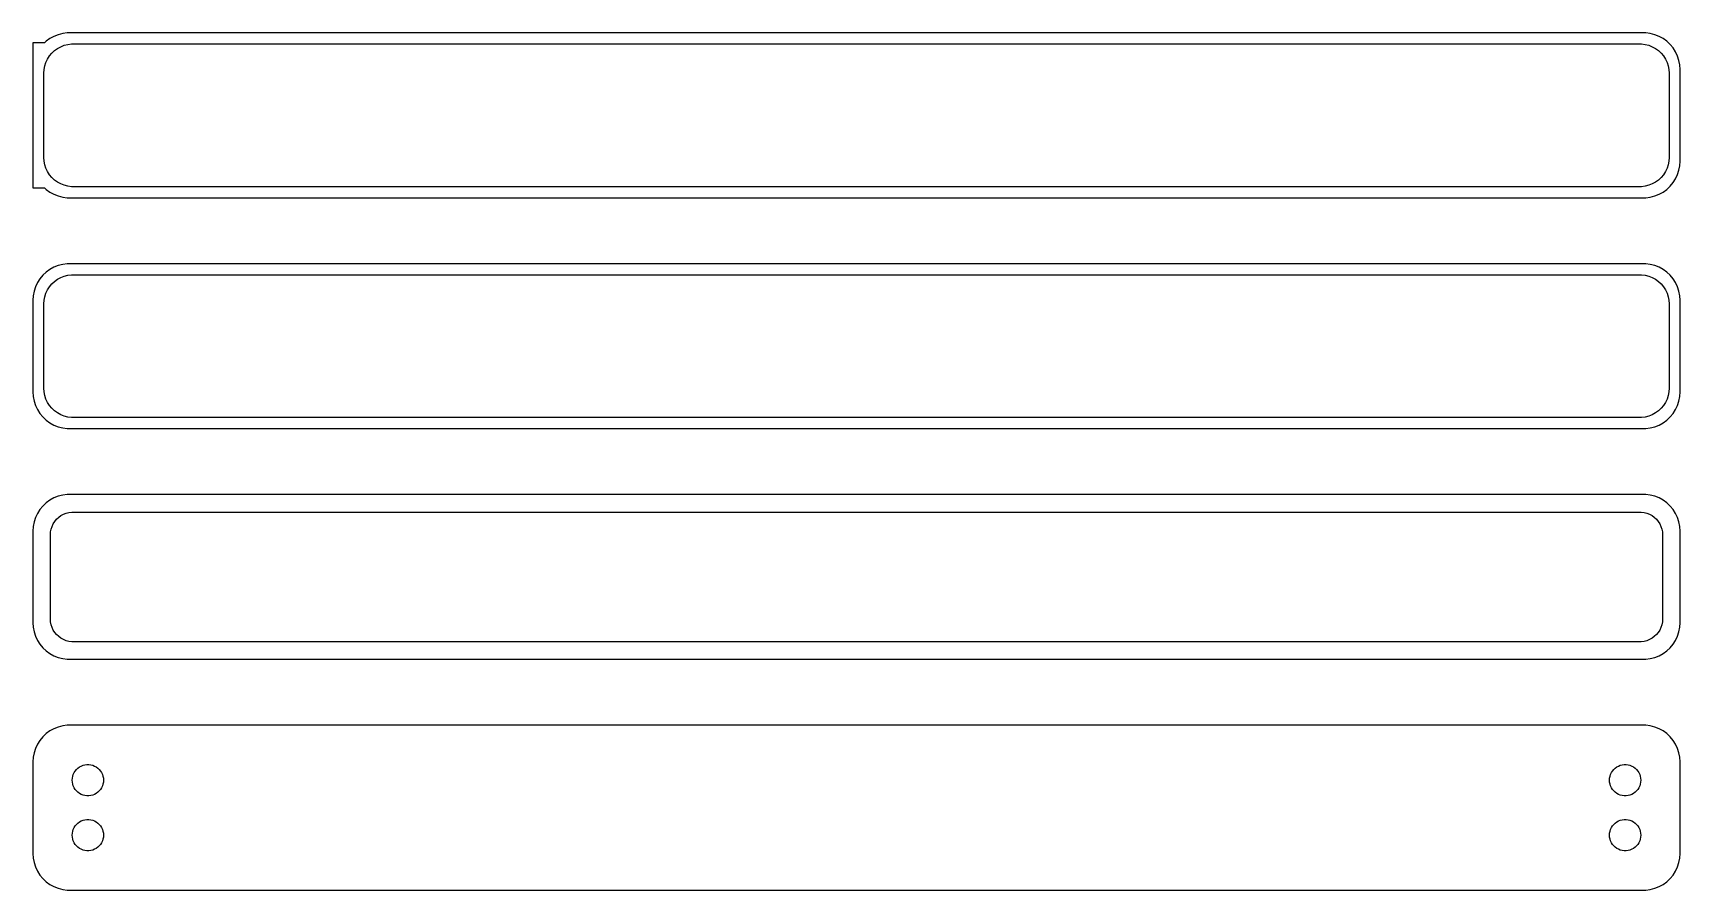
# Model space of a CAD drawing. Header units: metres. Extents: x -112 to 112, y 115 to 232.
import ezdxf

# ---------------------------------------------------------------- set-up
doc = ezdxf.new("R2010")
doc.units = ezdxf.units.M

msp = doc.modelspace()

# ---------------------------------------------------------------- linework, layer by layer
for p, q in [((-110.9, 230.403), (-112.5, 230.403)), ((-112.5, 230.403), (-112.5, 210.597)), ((-110.687, 230.603), (-110.9, 230.403)), ((-110.179, 230.972), (-110.687, 230.603)), ((-109.629, 231.274), (-110.179, 230.972)), ((-109.045, 231.505), (-109.629, 231.274)), ((-109.55, 229.332), (-109.143, 229.627)), ((-109.143, 229.627), (-108.703, 229.869)), ((-108.437, 231.661), (-109.045, 231.505)), ((-108.703, 229.869), (-108.236, 230.054)), ((-107.814, 231.74), (-108.437, 231.661)), ((-108.236, 230.054), (-107.75, 230.179)), ((107.814, 231.74), (-107.814, 231.74)), ((-107.75, 230.179), (-107.251, 230.242)), ((-107.251, 230.242), (107.251, 230.242)), ((107.251, 230.242), (107.75, 230.179)), ((107.75, 230.179), (108.236, 230.054)), ((108.437, 231.661), (107.814, 231.74)), ((108.236, 230.054), (108.703, 229.869)), ((109.045, 231.505), (108.437, 231.661)), ((108.703, 229.869), (109.143, 229.627)), ((109.629, 231.274), (109.045, 231.505)), ((109.143, 229.627), (109.55, 229.332)), ((110.179, 230.972), (109.629, 231.274)), ((110.687, 230.603), (110.179, 230.972)), ((111.145, 230.173), (110.687, 230.603)), ((111.545, 229.689), (111.145, 230.173)), ((111.882, 229.159), (111.545, 229.689)), ((-110.874, 227.245), (-110.719, 227.722)), ((-110.719, 227.722), (-110.505, 228.177)), ((-110.505, 228.177), (-110.236, 228.601)), ((-110.236, 228.601), (-109.916, 228.988)), ((-109.916, 228.988), (-109.55, 229.332)), ((109.55, 229.332), (109.916, 228.988)), ((109.916, 228.988), (110.236, 228.601)), ((110.236, 228.601), (110.505, 228.177)), ((110.505, 228.177), (110.719, 227.722)), ((110.719, 227.722), (110.874, 227.245)), ((112.149, 228.591), (111.882, 229.159)), ((112.343, 227.993), (112.149, 228.591)), ((112.461, 227.377), (112.343, 227.993)), ((112.5, 226.75), (112.461, 227.377)), ((-111, 226.25), (-110.968, 226.751)), ((-111, 214.75), (-111, 226.25)), ((-110.968, 226.751), (-110.874, 227.245)), ((110.874, 227.245), (110.968, 226.751)), ((110.968, 226.751), (111, 226.25)), ((111, 226.25), (111, 214.75)), ((112.5, 214.25), (112.5, 226.75)), ((-110.968, 214.249), (-111, 214.75)), ((-110.874, 213.755), (-110.968, 214.249)), ((-110.719, 213.278), (-110.874, 213.755)), ((110.874, 213.755), (110.719, 213.278)), ((110.968, 214.249), (110.874, 213.755)), ((111, 214.75), (110.968, 214.249)), ((112.461, 213.623), (112.5, 214.25)), ((-110.505, 212.823), (-110.719, 213.278)), ((-110.236, 212.399), (-110.505, 212.823)), ((-109.916, 212.012), (-110.236, 212.399)), ((-109.55, 211.668), (-109.916, 212.012)), ((-109.143, 211.373), (-109.55, 211.668)), ((109.55, 211.668), (109.143, 211.373)), ((109.916, 212.012), (109.55, 211.668)), ((110.236, 212.399), (109.916, 212.012)), ((110.505, 212.823), (110.236, 212.399)), ((110.719, 213.278), (110.505, 212.823)), ((111.545, 211.311), (111.882, 211.841)), ((111.882, 211.841), (112.149, 212.409)), ((112.149, 212.409), (112.343, 213.007)), ((112.343, 213.007), (112.461, 213.623)), ((-112.5, 210.597), (-110.9, 210.597)), ((-110.9, 210.597), (-110.687, 210.397)), ((-110.687, 210.397), (-110.179, 210.028)), ((-110.179, 210.028), (-109.629, 209.726)), ((-109.629, 209.726), (-109.045, 209.495)), ((-108.703, 211.131), (-109.143, 211.373)), ((-109.045, 209.495), (-108.437, 209.339)), ((-108.236, 210.946), (-108.703, 211.131)), ((-108.437, 209.339), (-107.814, 209.26)), ((-107.75, 210.821), (-108.236, 210.946)), ((-107.814, 209.26), (107.814, 209.26)), ((-107.251, 210.758), (-107.75, 210.821)), ((107.251, 210.758), (-107.251, 210.758)), ((107.75, 210.821), (107.251, 210.758)), ((108.236, 210.946), (107.75, 210.821)), ((107.814, 209.26), (108.437, 209.339)), ((108.703, 211.131), (108.236, 210.946)), ((108.437, 209.339), (109.045, 209.495)), ((109.143, 211.373), (108.703, 211.131)), ((109.045, 209.495), (109.629, 209.726)), ((109.629, 209.726), (110.179, 210.028)), ((110.179, 210.028), (110.687, 210.397)), ((110.687, 210.397), (111.145, 210.827)), ((111.145, 210.827), (111.545, 211.311)), ((-111.545, 198.189), (-111.882, 197.659)), ((-111.145, 198.673), (-111.545, 198.189)), ((-110.687, 199.103), (-111.145, 198.673)), ((-110.179, 199.472), (-110.687, 199.103)), ((-109.629, 199.774), (-110.179, 199.472)), ((-109.045, 200.005), (-109.629, 199.774)), ((-109.55, 197.832), (-109.143, 198.127)), ((-109.143, 198.127), (-108.703, 198.369)), ((-108.437, 200.161), (-109.045, 200.005)), ((-108.703, 198.369), (-108.236, 198.554)), ((-107.814, 200.24), (-108.437, 200.161)), ((-108.236, 198.554), (-107.75, 198.679)), ((107.814, 200.24), (-107.814, 200.24)), ((-107.75, 198.679), (-107.251, 198.742)), ((-107.251, 198.742), (107.251, 198.742)), ((107.251, 198.742), (107.75, 198.679)), ((107.75, 198.679), (108.236, 198.554)), ((108.437, 200.161), (107.814, 200.24)), ((108.236, 198.554), (108.703, 198.369)), ((109.045, 200.005), (108.437, 200.161)), ((108.703, 198.369), (109.143, 198.127)), ((109.629, 199.774), (109.045, 200.005)), ((109.143, 198.127), (109.55, 197.832)), ((110.179, 199.472), (109.629, 199.774)), ((110.687, 199.103), (110.179, 199.472)), ((111.145, 198.673), (110.687, 199.103)), ((111.545, 198.189), (111.145, 198.673)), ((111.882, 197.659), (111.545, 198.189)), ((-112.461, 195.877), (-112.5, 195.25)), ((-112.343, 196.493), (-112.461, 195.877)), ((-112.149, 197.091), (-112.343, 196.493)), ((-111.882, 197.659), (-112.149, 197.091)), ((-110.874, 195.745), (-110.719, 196.222)), ((-110.719, 196.222), (-110.505, 196.677)), ((-110.505, 196.677), (-110.236, 197.101)), ((-110.236, 197.101), (-109.916, 197.488)), ((-109.916, 197.488), (-109.55, 197.832)), ((109.55, 197.832), (109.916, 197.488)), ((109.916, 197.488), (110.236, 197.101)), ((110.236, 197.101), (110.505, 196.677)), ((110.505, 196.677), (110.719, 196.222)), ((110.719, 196.222), (110.874, 195.745)), ((112.149, 197.091), (111.882, 197.659)), ((112.343, 196.493), (112.149, 197.091)), ((112.461, 195.877), (112.343, 196.493)), ((112.5, 195.25), (112.461, 195.877)), ((-112.5, 195.25), (-112.5, 182.75)), ((-111, 194.75), (-110.968, 195.251)), ((-111, 183.25), (-111, 194.75)), ((-110.968, 195.251), (-110.874, 195.745)), ((110.874, 195.745), (110.968, 195.251)), ((110.968, 195.251), (111, 194.75)), ((111, 194.75), (111, 183.25)), ((112.5, 182.75), (112.5, 195.25)), ((-112.5, 182.75), (-112.461, 182.123)), ((-110.968, 182.749), (-111, 183.25)), ((-110.874, 182.255), (-110.968, 182.749)), ((-110.719, 181.778), (-110.874, 182.255)), ((110.874, 182.255), (110.719, 181.778)), ((110.968, 182.749), (110.874, 182.255)), ((111, 183.25), (110.968, 182.749)), ((112.461, 182.123), (112.5, 182.75)), ((-112.461, 182.123), (-112.343, 181.507)), ((-112.343, 181.507), (-112.149, 180.909)), ((-112.149, 180.909), (-111.882, 180.341)), ((-111.882, 180.341), (-111.545, 179.811)), ((-110.505, 181.323), (-110.719, 181.778)), ((-110.236, 180.899), (-110.505, 181.323)), ((-109.916, 180.512), (-110.236, 180.899)), ((-109.55, 180.168), (-109.916, 180.512)), ((-109.143, 179.873), (-109.55, 180.168)), ((109.55, 180.168), (109.143, 179.873)), ((109.916, 180.512), (109.55, 180.168)), ((110.236, 180.899), (109.916, 180.512)), ((110.505, 181.323), (110.236, 180.899)), ((110.719, 181.778), (110.505, 181.323)), ((111.545, 179.811), (111.882, 180.341)), ((111.882, 180.341), (112.149, 180.909)), ((112.149, 180.909), (112.343, 181.507)), ((112.343, 181.507), (112.461, 182.123)), ((-111.545, 179.811), (-111.145, 179.327)), ((-111.145, 179.327), (-110.687, 178.897)), ((-110.687, 178.897), (-110.179, 178.528)), ((-110.179, 178.528), (-109.629, 178.226)), ((-109.629, 178.226), (-109.045, 177.995)), ((-108.703, 179.631), (-109.143, 179.873)), ((-109.045, 177.995), (-108.437, 177.839)), ((-108.236, 179.446), (-108.703, 179.631)), ((-108.437, 177.839), (-107.814, 177.76)), ((-107.75, 179.321), (-108.236, 179.446)), ((-107.814, 177.76), (107.814, 177.76)), ((-107.251, 179.258), (-107.75, 179.321)), ((107.251, 179.258), (-107.251, 179.258)), ((107.75, 179.321), (107.251, 179.258)), ((108.236, 179.446), (107.75, 179.321)), ((107.814, 177.76), (108.437, 177.839)), ((108.703, 179.631), (108.236, 179.446)), ((108.437, 177.839), (109.045, 177.995)), ((109.143, 179.873), (108.703, 179.631)), ((109.045, 177.995), (109.629, 178.226)), ((109.629, 178.226), (110.179, 178.528)), ((110.179, 178.528), (110.687, 178.897)), ((110.687, 178.897), (111.145, 179.327)), ((111.145, 179.327), (111.545, 179.811)), ((-111.545, 166.689), (-111.882, 166.159)), ((-111.145, 167.173), (-111.545, 166.689)), ((-110.687, 167.603), (-111.145, 167.173)), ((-110.179, 167.972), (-110.687, 167.603)), ((-109.629, 168.274), (-110.179, 167.972)), ((-109.045, 168.505), (-109.629, 168.274)), ((-108.437, 168.661), (-109.045, 168.505)), ((-107.814, 168.74), (-108.437, 168.661)), ((107.814, 168.74), (-107.814, 168.74)), ((108.437, 168.661), (107.814, 168.74)), ((109.045, 168.505), (108.437, 168.661)), ((109.629, 168.274), (109.045, 168.505)), ((110.179, 167.972), (109.629, 168.274)), ((110.687, 167.603), (110.179, 167.972)), ((111.145, 167.173), (110.687, 167.603)), ((111.545, 166.689), (111.145, 167.173)), ((111.882, 166.159), (111.545, 166.689)), ((-112.461, 164.377), (-112.5, 163.75)), ((-112.343, 164.993), (-112.461, 164.377)), ((-112.149, 165.591), (-112.343, 164.993)), ((-111.882, 166.159), (-112.149, 165.591)), ((-110.015, 164.024), (-109.894, 164.396)), ((-109.894, 164.396), (-109.728, 164.75)), ((-109.728, 164.75), (-109.518, 165.08)), ((-109.518, 165.08), (-109.269, 165.381)), ((-109.269, 165.381), (-108.984, 165.649)), ((-108.984, 165.649), (-108.668, 165.878)), ((-108.668, 165.878), (-108.325, 166.067)), ((-108.325, 166.067), (-107.962, 166.211)), ((-107.962, 166.211), (-107.583, 166.308)), ((-107.583, 166.308), (-107.195, 166.357)), ((-107.195, 166.357), (107.195, 166.357)), ((107.195, 166.357), (107.583, 166.308)), ((107.583, 166.308), (107.962, 166.211)), ((107.962, 166.211), (108.325, 166.067)), ((108.325, 166.067), (108.668, 165.878)), ((108.668, 165.878), (108.984, 165.649)), ((108.984, 165.649), (109.269, 165.381)), ((109.269, 165.381), (109.518, 165.08)), ((109.518, 165.08), (109.728, 164.75)), ((109.728, 164.75), (109.894, 164.396)), ((109.894, 164.396), (110.015, 164.024)), ((112.149, 165.591), (111.882, 166.159)), ((112.343, 164.993), (112.149, 165.591)), ((112.461, 164.377), (112.343, 164.993)), ((112.5, 163.75), (112.461, 164.377)), ((-112.5, 163.75), (-112.5, 151.25)), ((-110.113, 163.25), (-110.088, 163.64)), ((-110.113, 151.75), (-110.113, 163.25)), ((-110.088, 163.64), (-110.015, 164.024)), ((110.015, 164.024), (110.088, 163.64)), ((110.088, 163.64), (110.113, 163.25)), ((110.113, 163.25), (110.113, 151.75)), ((112.5, 151.25), (112.5, 163.75)), ((-112.5, 151.25), (-112.461, 150.623)), ((-110.088, 151.36), (-110.113, 151.75)), ((-110.015, 150.976), (-110.088, 151.36)), ((-109.894, 150.604), (-110.015, 150.976)), ((110.015, 150.976), (109.894, 150.604)), ((110.088, 151.36), (110.015, 150.976)), ((110.113, 151.75), (110.088, 151.36)), ((112.461, 150.623), (112.5, 151.25)), ((-112.461, 150.623), (-112.343, 150.007)), ((-112.343, 150.007), (-112.149, 149.409)), ((-112.149, 149.409), (-111.882, 148.841)), ((-111.882, 148.841), (-111.545, 148.311)), ((-109.728, 150.25), (-109.894, 150.604)), ((-109.518, 149.92), (-109.728, 150.25)), ((-109.269, 149.619), (-109.518, 149.92)), ((-108.984, 149.351), (-109.269, 149.619)), ((-108.668, 149.122), (-108.984, 149.351)), ((-108.325, 148.933), (-108.668, 149.122)), ((-107.962, 148.789), (-108.325, 148.933)), ((-107.583, 148.692), (-107.962, 148.789)), ((-107.195, 148.643), (-107.583, 148.692)), ((107.195, 148.643), (-107.195, 148.643)), ((107.583, 148.692), (107.195, 148.643)), ((107.962, 148.789), (107.583, 148.692)), ((108.325, 148.933), (107.962, 148.789)), ((108.668, 149.122), (108.325, 148.933)), ((108.984, 149.351), (108.668, 149.122)), ((109.269, 149.619), (108.984, 149.351)), ((109.518, 149.92), (109.269, 149.619)), ((109.728, 150.25), (109.518, 149.92)), ((109.894, 150.604), (109.728, 150.25)), ((111.545, 148.311), (111.882, 148.841)), ((111.882, 148.841), (112.149, 149.409)), ((112.149, 149.409), (112.343, 150.007)), ((112.343, 150.007), (112.461, 150.623)), ((-111.545, 148.311), (-111.145, 147.827)), ((-111.145, 147.827), (-110.687, 147.397)), ((-110.687, 147.397), (-110.179, 147.028)), ((-110.179, 147.028), (-109.629, 146.726)), ((-109.629, 146.726), (-109.045, 146.495)), ((-109.045, 146.495), (-108.437, 146.339)), ((-108.437, 146.339), (-107.814, 146.26)), ((-107.814, 146.26), (107.814, 146.26)), ((107.814, 146.26), (108.437, 146.339)), ((108.437, 146.339), (109.045, 146.495)), ((109.045, 146.495), (109.629, 146.726)), ((109.629, 146.726), (110.179, 147.028)), ((110.179, 147.028), (110.687, 147.397)), ((110.687, 147.397), (111.145, 147.827)), ((111.145, 147.827), (111.545, 148.311)), ((-111.545, 135.189), (-111.882, 134.659)), ((-111.145, 135.673), (-111.545, 135.189)), ((-110.687, 136.103), (-111.145, 135.673)), ((-110.179, 136.472), (-110.687, 136.103)), ((-109.629, 136.774), (-110.179, 136.472)), ((-109.045, 137.005), (-109.629, 136.774)), ((-108.437, 137.161), (-109.045, 137.005)), ((-107.814, 137.24), (-108.437, 137.161)), ((107.814, 137.24), (-107.814, 137.24)), ((108.437, 137.161), (107.814, 137.24)), ((109.045, 137.005), (108.437, 137.161)), ((109.629, 136.774), (109.045, 137.005)), ((110.179, 136.472), (109.629, 136.774)), ((110.687, 136.103), (110.179, 136.472)), ((111.145, 135.673), (110.687, 136.103)), ((111.545, 135.189), (111.145, 135.673)), ((111.882, 134.659), (111.545, 135.189)), ((-112.461, 132.877), (-112.5, 132.25)), ((-112.343, 133.493), (-112.461, 132.877)), ((-112.149, 134.091), (-112.343, 133.493)), ((-111.882, 134.659), (-112.149, 134.091)), ((112.149, 134.091), (111.882, 134.659)), ((112.343, 133.493), (112.149, 134.091)), ((112.461, 132.877), (112.343, 133.493)), ((112.5, 132.25), (112.461, 132.877)), ((-112.5, 132.25), (-112.5, 119.75)), ((-107.068, 130.281), (-106.985, 130.536)), ((-106.985, 130.536), (-106.871, 130.779)), ((-106.871, 130.779), (-106.727, 131.005)), ((-106.727, 131.005), (-106.557, 131.212)), ((-106.557, 131.212), (-106.361, 131.395)), ((-106.361, 131.395), (-106.144, 131.553)), ((-106.144, 131.553), (-105.909, 131.682)), ((-105.909, 131.682), (-105.66, 131.781)), ((-105.66, 131.781), (-105.4, 131.847)), ((-105.4, 131.847), (-105.134, 131.881)), ((-105.134, 131.881), (-104.866, 131.881)), ((-104.866, 131.881), (-104.6, 131.847)), ((-104.6, 131.847), (-104.34, 131.781)), ((-104.34, 131.781), (-104.091, 131.682)), ((-104.091, 131.682), (-103.856, 131.553)), ((-103.856, 131.553), (-103.639, 131.395)), ((-103.639, 131.395), (-103.443, 131.212)), ((-103.443, 131.212), (-103.273, 131.005)), ((-103.273, 131.005), (-103.129, 130.779)), ((-103.129, 130.779), (-103.015, 130.536)), ((-103.015, 130.536), (-102.932, 130.281)), ((102.932, 130.281), (103.015, 130.536)), ((103.015, 130.536), (103.129, 130.779)), ((103.129, 130.779), (103.273, 131.005)), ((103.273, 131.005), (103.443, 131.212)), ((103.443, 131.212), (103.639, 131.395)), ((103.639, 131.395), (103.856, 131.553)), ((103.856, 131.553), (104.091, 131.682)), ((104.091, 131.682), (104.34, 131.781)), ((104.34, 131.781), (104.6, 131.847)), ((104.6, 131.847), (104.866, 131.881)), ((104.866, 131.881), (105.134, 131.881)), ((105.134, 131.881), (105.4, 131.847)), ((105.4, 131.847), (105.66, 131.781)), ((105.66, 131.781), (105.909, 131.682)), ((105.909, 131.682), (106.144, 131.553)), ((106.144, 131.553), (106.361, 131.395)), ((106.361, 131.395), (106.557, 131.212)), ((106.557, 131.212), (106.727, 131.005)), ((106.727, 131.005), (106.871, 130.779)), ((106.871, 130.779), (106.985, 130.536)), ((106.985, 130.536), (107.068, 130.281)), ((112.5, 119.75), (112.5, 132.25)), ((-107.135, 129.75), (-107.118, 130.018)), ((-107.118, 129.482), (-107.135, 129.75)), ((-107.118, 130.018), (-107.068, 130.281)), ((-107.068, 129.219), (-107.118, 129.482)), ((-106.985, 128.964), (-107.068, 129.219)), ((-106.871, 128.721), (-106.985, 128.964)), ((-106.727, 128.495), (-106.871, 128.721)), ((-106.557, 128.288), (-106.727, 128.495)), ((-106.361, 128.105), (-106.557, 128.288)), ((-103.443, 128.288), (-103.639, 128.105)), ((-103.273, 128.495), (-103.443, 128.288)), ((-103.129, 128.721), (-103.273, 128.495)), ((-103.015, 128.964), (-103.129, 128.721)), ((-102.932, 129.219), (-103.015, 128.964)), ((-102.932, 130.281), (-102.882, 130.018)), ((-102.882, 129.482), (-102.932, 129.219)), ((-102.882, 130.018), (-102.865, 129.75)), ((-102.865, 129.75), (-102.882, 129.482)), ((102.865, 129.75), (102.882, 130.018)), ((102.882, 129.482), (102.865, 129.75)), ((102.882, 130.018), (102.932, 130.281)), ((102.932, 129.219), (102.882, 129.482)), ((103.015, 128.964), (102.932, 129.219)), ((103.129, 128.721), (103.015, 128.964)), ((103.273, 128.495), (103.129, 128.721)), ((103.443, 128.288), (103.273, 128.495)), ((103.639, 128.105), (103.443, 128.288)), ((106.557, 128.288), (106.361, 128.105)), ((106.727, 128.495), (106.557, 128.288)), ((106.871, 128.721), (106.727, 128.495)), ((106.985, 128.964), (106.871, 128.721)), ((107.068, 129.219), (106.985, 128.964)), ((107.068, 130.281), (107.118, 130.018)), ((107.118, 129.482), (107.068, 129.219)), ((107.118, 130.018), (107.135, 129.75)), ((107.135, 129.75), (107.118, 129.482)), ((-106.144, 127.947), (-106.361, 128.105)), ((-105.909, 127.818), (-106.144, 127.947)), ((-105.66, 127.719), (-105.909, 127.818)), ((-105.4, 127.653), (-105.66, 127.719)), ((-105.134, 127.619), (-105.4, 127.653)), ((-104.866, 127.619), (-105.134, 127.619)), ((-104.6, 127.653), (-104.866, 127.619)), ((-104.34, 127.719), (-104.6, 127.653)), ((-104.091, 127.818), (-104.34, 127.719)), ((-103.856, 127.947), (-104.091, 127.818)), ((-103.639, 128.105), (-103.856, 127.947)), ((103.856, 127.947), (103.639, 128.105)), ((104.091, 127.818), (103.856, 127.947)), ((104.34, 127.719), (104.091, 127.818)), ((104.6, 127.653), (104.34, 127.719)), ((104.866, 127.619), (104.6, 127.653)), ((105.134, 127.619), (104.866, 127.619)), ((105.4, 127.653), (105.134, 127.619)), ((105.66, 127.719), (105.4, 127.653)), ((105.909, 127.818), (105.66, 127.719)), ((106.144, 127.947), (105.909, 127.818)), ((106.361, 128.105), (106.144, 127.947)), ((-106.557, 123.712), (-106.361, 123.895)), ((-106.361, 123.895), (-106.144, 124.053)), ((-106.144, 124.053), (-105.909, 124.182)), ((-105.909, 124.182), (-105.66, 124.281)), ((-105.66, 124.281), (-105.4, 124.347)), ((-105.4, 124.347), (-105.134, 124.381)), ((-105.134, 124.381), (-104.866, 124.381)), ((-104.866, 124.381), (-104.6, 124.347)), ((-104.6, 124.347), (-104.34, 124.281)), ((-104.34, 124.281), (-104.091, 124.182)), ((-104.091, 124.182), (-103.856, 124.053)), ((-103.856, 124.053), (-103.639, 123.895)), ((-103.639, 123.895), (-103.443, 123.712)), ((103.443, 123.712), (103.639, 123.895)), ((103.639, 123.895), (103.856, 124.053)), ((103.856, 124.053), (104.091, 124.182)), ((104.091, 124.182), (104.34, 124.281)), ((104.34, 124.281), (104.6, 124.347)), ((104.6, 124.347), (104.866, 124.381)), ((104.866, 124.381), (105.134, 124.381)), ((105.134, 124.381), (105.4, 124.347)), ((105.4, 124.347), (105.66, 124.281)), ((105.66, 124.281), (105.909, 124.182)), ((105.909, 124.182), (106.144, 124.053)), ((106.144, 124.053), (106.361, 123.895)), ((106.361, 123.895), (106.557, 123.712)), ((-107.135, 122.25), (-107.118, 122.518)), ((-107.118, 121.982), (-107.135, 122.25)), ((-107.118, 122.518), (-107.068, 122.781)), ((-107.068, 121.719), (-107.118, 121.982)), ((-107.068, 122.781), (-106.985, 123.036)), ((-106.985, 121.464), (-107.068, 121.719)), ((-106.985, 123.036), (-106.871, 123.279)), ((-106.871, 123.279), (-106.727, 123.505)), ((-106.727, 123.505), (-106.557, 123.712)), ((-103.443, 123.712), (-103.273, 123.505)), ((-103.273, 123.505), (-103.129, 123.279)), ((-103.129, 123.279), (-103.015, 123.036)), ((-103.015, 123.036), (-102.932, 122.781)), ((-102.932, 121.719), (-103.015, 121.464)), ((-102.932, 122.781), (-102.882, 122.518)), ((-102.882, 121.982), (-102.932, 121.719)), ((-102.882, 122.518), (-102.865, 122.25)), ((-102.865, 122.25), (-102.882, 121.982)), ((102.865, 122.25), (102.882, 122.518)), ((102.882, 121.982), (102.865, 122.25)), ((102.882, 122.518), (102.932, 122.781)), ((102.932, 121.719), (102.882, 121.982)), ((102.932, 122.781), (103.015, 123.036)), ((103.015, 121.464), (102.932, 121.719)), ((103.015, 123.036), (103.129, 123.279)), ((103.129, 123.279), (103.273, 123.505)), ((103.273, 123.505), (103.443, 123.712)), ((106.557, 123.712), (106.727, 123.505)), ((106.727, 123.505), (106.871, 123.279)), ((106.871, 123.279), (106.985, 123.036)), ((106.985, 123.036), (107.068, 122.781)), ((107.068, 121.719), (106.985, 121.464)), ((107.068, 122.781), (107.118, 122.518)), ((107.118, 121.982), (107.068, 121.719)), ((107.118, 122.518), (107.135, 122.25)), ((107.135, 122.25), (107.118, 121.982)), ((-112.5, 119.75), (-112.461, 119.123)), ((-106.871, 121.221), (-106.985, 121.464)), ((-106.727, 120.995), (-106.871, 121.221)), ((-106.557, 120.788), (-106.727, 120.995)), ((-106.361, 120.605), (-106.557, 120.788)), ((-106.144, 120.447), (-106.361, 120.605)), ((-105.909, 120.318), (-106.144, 120.447)), ((-105.66, 120.219), (-105.909, 120.318)), ((-105.4, 120.153), (-105.66, 120.219)), ((-105.134, 120.119), (-105.4, 120.153)), ((-104.866, 120.119), (-105.134, 120.119)), ((-104.6, 120.153), (-104.866, 120.119)), ((-104.34, 120.219), (-104.6, 120.153)), ((-104.091, 120.318), (-104.34, 120.219)), ((-103.856, 120.447), (-104.091, 120.318)), ((-103.639, 120.605), (-103.856, 120.447)), ((-103.443, 120.788), (-103.639, 120.605)), ((-103.273, 120.995), (-103.443, 120.788)), ((-103.129, 121.221), (-103.273, 120.995)), ((-103.015, 121.464), (-103.129, 121.221)), ((103.129, 121.221), (103.015, 121.464)), ((103.273, 120.995), (103.129, 121.221)), ((103.443, 120.788), (103.273, 120.995)), ((103.639, 120.605), (103.443, 120.788)), ((103.856, 120.447), (103.639, 120.605)), ((104.091, 120.318), (103.856, 120.447)), ((104.34, 120.219), (104.091, 120.318)), ((104.6, 120.153), (104.34, 120.219)), ((104.866, 120.119), (104.6, 120.153)), ((105.134, 120.119), (104.866, 120.119)), ((105.4, 120.153), (105.134, 120.119)), ((105.66, 120.219), (105.4, 120.153)), ((105.909, 120.318), (105.66, 120.219)), ((106.144, 120.447), (105.909, 120.318)), ((106.361, 120.605), (106.144, 120.447)), ((106.557, 120.788), (106.361, 120.605)), ((106.727, 120.995), (106.557, 120.788)), ((106.871, 121.221), (106.727, 120.995)), ((106.985, 121.464), (106.871, 121.221)), ((112.461, 119.123), (112.5, 119.75)), ((-112.461, 119.123), (-112.343, 118.507)), ((-112.343, 118.507), (-112.149, 117.909)), ((-112.149, 117.909), (-111.882, 117.341)), ((-111.882, 117.341), (-111.545, 116.811)), ((111.545, 116.811), (111.882, 117.341)), ((111.882, 117.341), (112.149, 117.909)), ((112.149, 117.909), (112.343, 118.507)), ((112.343, 118.507), (112.461, 119.123)), ((-111.545, 116.811), (-111.145, 116.327)), ((-111.145, 116.327), (-110.687, 115.897)), ((-110.687, 115.897), (-110.179, 115.528)), ((-110.179, 115.528), (-109.629, 115.226)), ((-109.629, 115.226), (-109.045, 114.995)), ((-109.045, 114.995), (-108.437, 114.839)), ((-108.437, 114.839), (-107.814, 114.76)), ((-107.814, 114.76), (107.814, 114.76)), ((107.814, 114.76), (108.437, 114.839)), ((108.437, 114.839), (109.045, 114.995)), ((109.045, 114.995), (109.629, 115.226)), ((109.629, 115.226), (110.179, 115.528)), ((110.179, 115.528), (110.687, 115.897)), ((110.687, 115.897), (111.145, 116.327)), ((111.145, 116.327), (111.545, 116.811))]:
    msp.add_line(p, q)

doc.saveas('drawing.dxf')
